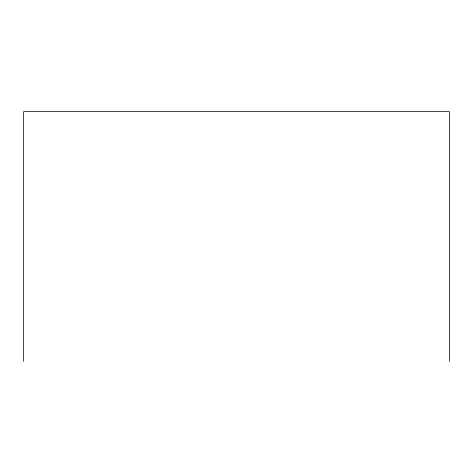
<?xml version="1.0" encoding="UTF-8"?>
<svg xmlns="http://www.w3.org/2000/svg" width="473" height="473" viewBox="0 0 473 473"><rect width="100%" height="100%" fill="white"/><g stroke="black" fill="none" stroke-linecap="round" stroke-linejoin="round"><path stroke-width="0.71" d="M449.35 361.372L449.35 111.628L23.65 111.628L23.65 361.372"/></g></svg>
